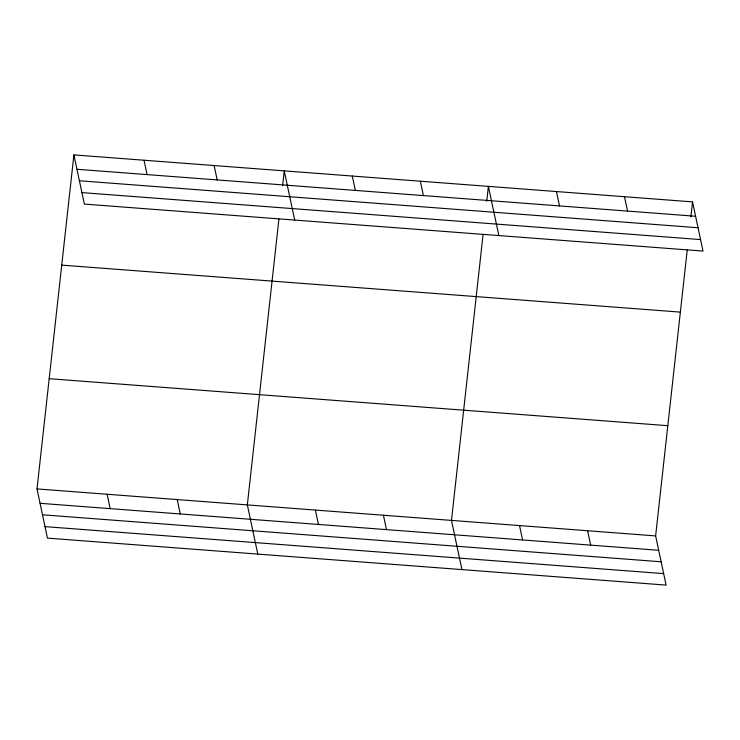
<?xml version="1.0" encoding="UTF-8"?>
<svg xmlns="http://www.w3.org/2000/svg" width="740" height="740" viewBox="0 0 740 740"><rect width="100%" height="100%" fill="white"/><g stroke="black" fill="none" stroke-linecap="round" stroke-linejoin="round"><path stroke-width="1.11" d="M687.22 250.102L655.631 535.908L666.093 585.1L47.453 538.119L37 488.927L73.908 154.901L692.548 201.881L703 251.073L84.369 204.092L73.908 154.901M278.915 219.096L247.336 504.902L257.788 554.094M282.597 185.796L284.243 170.866L294.705 220.058M483.063 234.599L451.483 520.405L461.936 569.596M486.744 201.299L488.391 186.378L498.852 235.57M690.892 216.802L692.548 201.881M76.969 169.275L695.6 216.256M79.411 180.763L698.042 227.744M81.927 192.603L700.558 239.584M61.734 265.124L680.365 312.114M49.182 378.695L667.813 425.685M37 488.927L655.631 535.908M40.053 503.311L658.693 550.292M42.495 514.799L661.135 561.78M45.011 526.63L663.651 573.62M624.495 196.71L627.548 211.094M556.443 191.54L559.505 205.924M587.588 530.746L590.64 545.121M519.535 525.576L522.588 539.96M420.348 181.208L423.4 195.591M352.296 176.037L355.357 190.421M383.431 515.244L386.493 529.618M315.388 510.073L318.44 524.457M214.138 165.547L217.19 179.931M144.023 160.219L147.084 174.603M177.221 499.583L180.283 513.958M107.115 494.255L110.168 508.639"/></g></svg>
